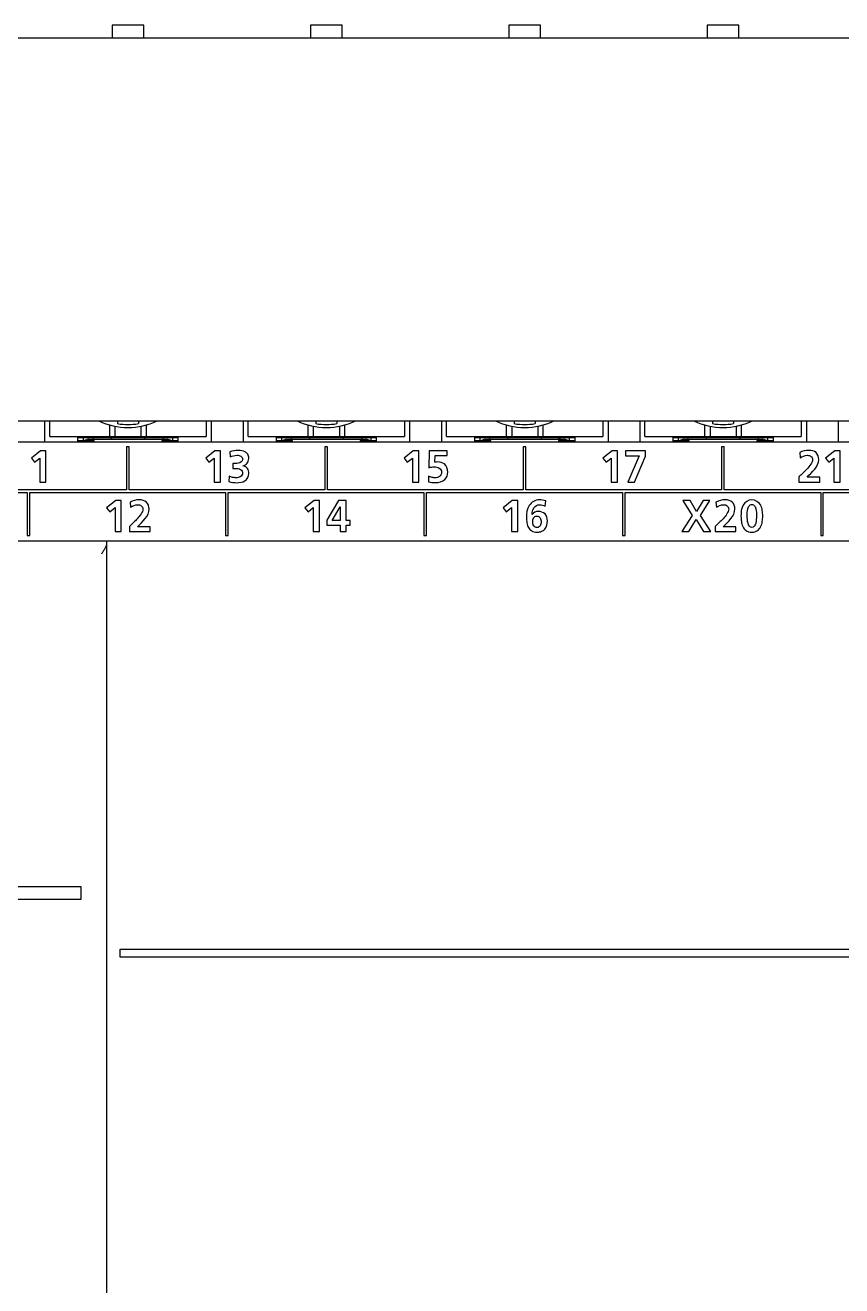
# Model space of a CAD drawing. Header units: millimetres. Extents: x 76 to 206, y 104 to 201.
# Drawn here: x 142.07 to 173.43, y 150.19 to 198.61 of the extents above; entities that cross this region are included whole.
import ezdxf

# ---------------------------------------------------------------- set-up
doc = ezdxf.new("R2010")
doc.units = ezdxf.units.MM
doc.header["$LTSCALE"] = 23.1
doc.layers.get('0').update_dxf_attribs({"linetype": 'CONTINUOUS'})

msp = doc.modelspace()

# ---------------------------------------------------------------- linework, layer by layer
at = {"color": 7, "linetype": 'Continuous'}
for p, q in [((145.404, 198.613), (145.404, 198.113)), ((146.624, 198.613), (145.404, 198.613)), ((146.624, 198.113), (146.624, 198.613)), ((153.024, 198.613), (153.024, 198.113)), ((154.244, 198.613), (153.024, 198.613)), ((154.244, 198.113), (154.244, 198.613)), ((160.644, 198.613), (160.644, 198.113)), ((161.864, 198.613), (160.644, 198.613)), ((161.864, 198.113), (161.864, 198.613)), ((168.264, 198.613), (168.264, 198.113)), ((169.484, 198.613), (168.264, 198.613)), ((169.484, 198.113), (169.484, 198.613)), ((205.809, 198.113), (76.809, 198.113)), ((80.459, 183.413), (202.159, 183.413)), ((142.814, 183.413), (142.814, 182.613)), ((143.014, 182.813), (143.014, 183.413)), ((145.314, 182.813), (145.314, 183.257)), ((145.514, 183.212), (145.514, 182.813)), ((145.614, 183.413), (145.614, 183.309)), ((146.414, 183.413), (146.414, 183.309)), ((146.514, 183.212), (146.514, 182.813)), ((146.714, 183.257), (146.714, 182.813)), ((149.014, 183.413), (149.014, 182.813)), ((149.214, 183.413), (149.214, 182.613)), ((150.434, 183.413), (150.434, 182.613)), ((150.634, 182.813), (150.634, 183.413)), ((152.934, 182.813), (152.934, 183.257)), ((153.134, 183.212), (153.134, 182.813)), ((153.234, 183.413), (153.234, 183.309)), ((154.034, 183.413), (154.034, 183.309)), ((154.134, 183.212), (154.134, 182.813)), ((154.334, 183.257), (154.334, 182.813)), ((156.634, 183.413), (156.634, 182.813)), ((156.834, 183.413), (156.834, 182.613)), ((158.054, 183.413), (158.054, 182.613)), ((158.254, 182.813), (158.254, 183.413)), ((160.554, 182.813), (160.554, 183.257)), ((160.754, 183.212), (160.754, 182.813)), ((160.854, 183.413), (160.854, 183.309)), ((161.654, 183.413), (161.654, 183.309)), ((161.754, 183.212), (161.754, 182.813)), ((161.954, 183.257), (161.954, 182.813)), ((164.254, 183.413), (164.254, 182.813)), ((164.454, 183.413), (164.454, 182.613)), ((165.674, 183.413), (165.674, 182.613)), ((165.874, 182.813), (165.874, 183.413)), ((168.174, 182.813), (168.174, 183.257)), ((168.374, 183.212), (168.374, 182.813)), ((168.474, 183.413), (168.474, 183.309)), ((169.274, 183.413), (169.274, 183.309)), ((169.374, 183.212), (169.374, 182.813)), ((169.574, 183.257), (169.574, 182.813)), ((171.874, 183.413), (171.874, 182.813)), ((172.074, 183.413), (172.074, 182.613)), ((173.294, 183.413), (173.294, 182.613)), ((78.309, 182.613), (204.309, 182.613)), ((143.014, 182.813), (149.014, 182.813)), ((144.094, 182.613), (144.094, 182.813)), ((147.934, 182.763), (144.094, 182.763)), ((144.094, 182.663), (144.714, 182.663)), ((144.289, 182.763), (144.289, 182.663)), ((144.484, 182.713), (144.349, 182.663)), ((144.414, 182.813), (144.414, 182.763)), ((144.484, 182.713), (147.544, 182.713)), ((144.664, 182.763), (144.664, 182.713)), ((144.714, 182.613), (144.714, 182.663)), ((147.314, 182.663), (147.314, 182.613)), ((147.314, 182.663), (147.934, 182.663)), ((147.364, 182.763), (147.364, 182.713)), ((147.679, 182.663), (147.544, 182.713)), ((147.614, 182.763), (147.614, 182.813)), ((147.739, 182.663), (147.739, 182.763)), ((147.934, 182.813), (147.934, 182.613)), ((150.634, 182.813), (156.634, 182.813)), ((151.714, 182.613), (151.714, 182.813)), ((155.554, 182.763), (151.714, 182.763)), ((151.714, 182.663), (152.334, 182.663)), ((151.909, 182.763), (151.909, 182.663)), ((152.104, 182.713), (151.969, 182.663)), ((152.034, 182.813), (152.034, 182.763)), ((152.104, 182.713), (155.164, 182.713)), ((152.284, 182.763), (152.284, 182.713)), ((152.334, 182.613), (152.334, 182.663)), ((154.934, 182.663), (154.934, 182.613)), ((154.934, 182.663), (155.554, 182.663)), ((154.984, 182.763), (154.984, 182.713)), ((155.299, 182.663), (155.164, 182.713)), ((155.234, 182.763), (155.234, 182.813)), ((155.359, 182.663), (155.359, 182.763)), ((155.554, 182.813), (155.554, 182.613)), ((158.254, 182.813), (164.254, 182.813)), ((159.334, 182.613), (159.334, 182.813)), ((163.174, 182.763), (159.334, 182.763)), ((159.334, 182.663), (159.954, 182.663)), ((159.529, 182.763), (159.529, 182.663)), ((159.724, 182.713), (159.589, 182.663)), ((159.654, 182.813), (159.654, 182.763)), ((159.724, 182.713), (162.784, 182.713)), ((159.904, 182.763), (159.904, 182.713)), ((159.954, 182.613), (159.954, 182.663)), ((162.554, 182.663), (162.554, 182.613)), ((162.554, 182.663), (163.174, 182.663)), ((162.559, 182.763), (162.559, 182.713)), ((162.604, 182.763), (162.604, 182.713)), ((162.919, 182.663), (162.784, 182.713)), ((162.854, 182.763), (162.854, 182.813)), ((162.979, 182.663), (162.979, 182.763)), ((163.174, 182.813), (163.174, 182.613)), ((165.874, 182.813), (171.874, 182.813)), ((166.954, 182.613), (166.954, 182.813)), ((170.794, 182.763), (166.954, 182.763)), ((166.954, 182.663), (167.574, 182.663)), ((167.149, 182.763), (167.149, 182.663)), ((167.344, 182.713), (167.209, 182.663)), ((167.274, 182.813), (167.274, 182.763)), ((167.344, 182.713), (170.404, 182.713)), ((167.524, 182.763), (167.524, 182.713)), ((167.574, 182.613), (167.574, 182.663)), ((170.174, 182.663), (170.174, 182.613)), ((170.174, 182.663), (170.794, 182.663)), ((170.224, 182.763), (170.224, 182.713)), ((170.539, 182.663), (170.404, 182.713)), ((170.474, 182.763), (170.474, 182.813)), ((170.599, 182.663), (170.599, 182.763)), ((170.794, 182.813), (170.794, 182.613)), ((142.653, 182.261), (142.303, 181.979)), ((142.866, 182.261), (142.653, 182.261)), ((142.866, 181.062), (142.866, 182.261)), ((145.956, 182.413), (145.956, 180.761)), ((146.056, 182.413), (145.956, 182.413)), ((146.056, 180.761), (146.056, 182.413)), ((149.355, 182.261), (149.004, 181.979)), ((149.567, 182.261), (149.355, 182.261)), ((149.567, 181.062), (149.567, 182.261)), ((149.924, 182.221), (149.938, 182.029)), ((153.576, 182.418), (153.576, 180.761)), ((153.676, 182.418), (153.576, 182.418)), ((153.676, 180.761), (153.676, 182.418)), ((156.973, 182.261), (156.623, 181.979)), ((157.186, 182.261), (156.973, 182.261)), ((157.186, 181.062), (157.186, 182.261)), ((157.582, 182.261), (157.57, 181.617)), ((158.271, 182.261), (157.582, 182.261)), ((157.804, 181.826), (157.809, 182.082)), ((157.809, 182.082), (158.271, 182.082)), ((158.271, 182.082), (158.271, 182.261)), ((161.195, 182.413), (161.195, 180.76)), ((161.295, 182.413), (161.195, 182.413)), ((161.295, 180.76), (161.295, 182.413)), ((164.608, 182.261), (164.257, 181.979)), ((164.821, 182.261), (164.608, 182.261)), ((164.821, 181.062), (164.821, 182.261)), ((165.126, 182.261), (165.126, 182.072)), ((165.899, 182.261), (165.126, 182.261)), ((165.126, 182.072), (165.657, 182.072)), ((165.657, 182.072), (165.212, 181.062)), ((165.899, 182.062), (165.899, 182.261)), ((168.814, 182.413), (168.814, 180.76)), ((168.914, 182.413), (168.814, 182.413)), ((168.914, 180.76), (168.914, 182.413)), ((171.818, 182.196), (171.837, 181.996)), ((173.161, 182.261), (172.811, 181.979)), ((173.374, 182.261), (173.161, 182.261)), ((173.374, 181.062), (173.374, 182.261)), ((142.303, 181.979), (142.423, 181.823)), ((142.423, 181.823), (142.626, 181.988)), ((142.626, 181.988), (142.626, 181.062)), ((149.004, 181.979), (149.124, 181.823)), ((149.124, 181.823), (149.327, 181.988)), ((149.327, 181.988), (149.327, 181.062)), ((150.037, 181.776), (150.037, 181.588)), ((150.147, 181.776), (150.037, 181.776)), ((150.037, 181.588), (150.154, 181.588)), ((156.623, 181.979), (156.743, 181.823)), ((156.743, 181.823), (156.946, 181.988)), ((156.946, 181.988), (156.946, 181.062)), ((164.257, 181.979), (164.378, 181.823)), ((164.378, 181.823), (164.58, 181.988)), ((164.58, 181.988), (164.58, 181.062)), ((165.473, 181.062), (165.899, 182.062)), ((172.811, 181.979), (172.931, 181.823)), ((172.931, 181.823), (173.134, 181.988)), ((173.134, 181.988), (173.134, 181.062)), ((149.9, 181.285), (149.886, 181.081)), ((157.558, 181.291), (157.553, 181.076)), ((171.79, 181.263), (171.79, 181.062)), ((172.587, 181.251), (172.098, 181.251)), ((172.587, 181.062), (172.587, 181.251)), ((134.628, 180.662), (142.147, 180.661)), ((145.956, 180.761), (138.437, 180.761)), ((142.147, 180.661), (142.147, 179.01)), ((142.247, 179.01), (142.247, 180.661)), ((142.247, 180.661), (149.766, 180.661)), ((142.626, 181.062), (142.866, 181.062)), ((153.576, 180.761), (146.056, 180.761)), ((149.327, 181.062), (149.567, 181.062)), ((149.766, 180.661), (149.766, 179.016)), ((149.866, 179.016), (149.866, 180.661)), ((149.866, 180.661), (157.386, 180.661)), ((161.195, 180.76), (153.676, 180.761)), ((156.946, 181.062), (157.186, 181.062)), ((157.386, 180.661), (157.386, 179.016)), ((157.486, 179.016), (157.486, 180.661)), ((157.486, 180.661), (165.009, 180.66)), ((168.814, 180.76), (161.295, 180.76)), ((164.58, 181.062), (164.821, 181.062)), ((165.009, 180.66), (165.009, 179.016)), ((165.108, 179.016), (165.108, 180.66)), ((165.108, 180.66), (172.625, 180.66)), ((165.212, 181.062), (165.473, 181.062)), ((176.433, 180.76), (168.914, 180.76)), ((171.79, 181.062), (172.587, 181.062)), ((172.625, 180.66), (172.625, 179.016)), ((172.724, 179.016), (172.724, 180.66)), ((172.724, 180.66), (180.244, 180.66)), ((173.134, 181.062), (173.374, 181.062)), ((145.545, 180.361), (145.195, 180.08)), ((145.758, 180.361), (145.545, 180.361)), ((145.758, 179.163), (145.758, 180.361)), ((146.097, 180.296), (146.116, 180.096)), ((153.162, 180.361), (152.811, 180.08)), ((153.375, 180.361), (153.162, 180.361)), ((153.375, 179.163), (153.375, 180.361)), ((154.096, 180.361), (153.648, 179.606)), ((154.395, 180.361), (154.096, 180.361)), ((154.395, 179.59), (154.395, 180.361)), ((160.774, 180.361), (160.424, 180.08)), ((160.987, 180.361), (160.774, 180.361)), ((160.987, 179.163), (160.987, 180.361)), ((162.036, 180.145), (162.067, 180.339)), ((167.607, 180.361), (167.328, 180.361)), ((167.328, 180.361), (167.686, 179.786)), ((167.857, 179.934), (167.607, 180.361)), ((168.113, 180.361), (167.857, 179.934)), ((168.01, 179.786), (168.371, 180.361)), ((168.371, 180.361), (168.113, 180.361)), ((168.598, 180.296), (168.617, 180.096)), ((145.195, 180.08), (145.315, 179.923)), ((145.315, 179.923), (145.517, 180.088)), ((145.517, 180.088), (145.517, 179.163)), ((152.811, 180.08), (152.932, 179.923)), ((152.932, 179.923), (153.134, 180.088)), ((153.134, 180.088), (153.134, 179.163)), ((153.864, 179.59), (154.161, 180.11)), ((154.161, 180.11), (154.165, 180.11)), ((154.165, 180.11), (154.165, 179.59)), ((160.424, 180.08), (160.544, 179.923)), ((160.544, 179.923), (160.747, 180.088)), ((160.747, 180.088), (160.747, 179.163)), ((167.686, 179.786), (167.292, 179.163)), ((168.403, 179.163), (168.01, 179.786)), ((145.517, 179.163), (145.758, 179.163)), ((146.069, 179.363), (146.069, 179.163)), ((146.069, 179.163), (146.866, 179.163)), ((146.866, 179.351), (146.377, 179.351)), ((146.866, 179.163), (146.866, 179.351)), ((153.134, 179.163), (153.375, 179.163)), ((153.648, 179.606), (153.648, 179.412)), ((153.648, 179.412), (154.165, 179.412)), ((154.165, 179.59), (153.864, 179.59)), ((154.165, 179.412), (154.165, 179.163)), ((154.165, 179.163), (154.395, 179.163)), ((154.548, 179.59), (154.395, 179.59)), ((154.395, 179.163), (154.395, 179.412)), ((154.395, 179.412), (154.548, 179.412)), ((154.548, 179.412), (154.548, 179.59)), ((160.747, 179.163), (160.987, 179.163)), ((167.292, 179.163), (167.564, 179.163)), ((167.564, 179.163), (167.844, 179.63)), ((167.844, 179.63), (168.12, 179.163)), ((168.12, 179.163), (168.403, 179.163)), ((168.57, 179.363), (168.57, 179.163)), ((168.57, 179.163), (169.367, 179.163)), ((169.367, 179.351), (168.878, 179.351)), ((169.367, 179.163), (169.367, 179.351)), ((104.109, 178.813), (205.809, 178.813)), ((142.147, 179.01), (142.247, 179.01)), ((145.209, 127.413), (145.209, 178.813)), ((149.766, 179.016), (149.866, 179.016)), ((157.386, 179.016), (157.486, 179.016)), ((165.009, 179.016), (165.108, 179.016)), ((172.625, 179.016), (172.724, 179.016)), ((105.209, 165.53), (144.209, 165.53)), ((144.209, 165.53), (144.209, 165.031)), ((144.209, 165.031), (105.209, 165.031)), ((145.709, 162.817), (145.709, 163.117)), ((145.709, 163.117), (200.521, 163.117)), ((200.521, 162.817), (145.709, 162.817))]:
    msp.add_line(p, q, dxfattribs=at)
for centre, radius, start, end in [((146.014, 185.813), 2.65, 244.9812, 295.0188), ((146.014, 185.813), 2.536, 260.9249, 279.0751), ((153.634, 185.813), 2.65, 244.9812, 295.0188), ((153.634, 185.813), 2.536, 260.9249, 279.0751), ((161.254, 185.813), 2.65, 244.9812, 295.0188), ((161.254, 185.813), 2.536, 260.9249, 279.0751), ((168.874, 185.813), 2.65, 244.9812, 295.0188), ((168.874, 185.813), 2.536, 260.9249, 279.0751)]:
    msp.add_arc(centre, radius, start, end, dxfattribs=at)
at = {"color": 40, "linetype": 'Continuous'}
for centre, start, end in [((146.014, 183.113), 207.8245, 212.2388), ((146.014, 183.113), 327.7612, 332.1755), ((153.634, 183.113), 207.8245, 212.2388), ((153.634, 183.113), 327.7612, 332.1755), ((161.254, 183.113), 207.8245, 212.2388), ((161.254, 183.113), 327.7612, 332.1755), ((168.874, 183.113), 207.8245, 212.2388), ((168.874, 183.113), 327.7612, 332.1755)]:
    msp.add_arc(centre, 0.75, start, end, dxfattribs=at)
at = {"color": 7, "linetype": 'Continuous'}
for points in [[(150.259, 182.281), (150.145, 182.281), (150.03, 182.263), (149.924, 182.221)], [(157.914, 181.838), (157.877, 181.838), (157.84, 181.833), (157.804, 181.826)], [(172.098, 181.251), (172.292, 181.442), (172.55, 181.659), (172.55, 181.931)], [(149.886, 181.081), (149.988, 181.052), (150.095, 181.041), (150.2, 181.041)], [(162.067, 180.339), (161.987, 180.367), (161.9, 180.382), (161.814, 180.382)], [(161.827, 180.193), (161.898, 180.193), (161.97, 180.173), (162.036, 180.145)], [(146.377, 179.351), (146.571, 179.542), (146.828, 179.759), (146.828, 180.031)], [(161.777, 179.939), (161.69, 179.939), (161.594, 179.89), (161.545, 179.818)], [(168.878, 179.351), (169.072, 179.542), (169.329, 179.759), (169.329, 180.031)], [(169.978, 179.321), (169.821, 179.321), (169.803, 179.601), (169.803, 179.759)], [(170.157, 179.759), (170.157, 179.601), (170.136, 179.321), (169.978, 179.321)]]:
    msp.add_open_spline(points, degree=3, dxfattribs=at)
for points, knots in [([(149.938, 182.029), (150.021, 182.07), (150.159, 182.104), (150.359, 182.082), (150.413, 181.981), (150.413, 181.934)], [0, 0, 0, 0, 0.49247, 0.753005, 1, 1, 1, 1]), ([(150.43, 181.687), (150.489, 181.709), (150.576, 181.756), (150.644, 181.869), (150.658, 181.967), (150.648, 182.058), (150.608, 182.152), (150.484, 182.26), (150.345, 182.281), (150.259, 182.281)], [0, 0, 0, 0, 0.196408, 0.294946, 0.409503, 0.501531, 0.581125, 0.726459, 1, 1, 1, 1]), ([(171.837, 181.996), (171.919, 182.05), (172.057, 182.113), (172.26, 182.073), (172.338, 181.909), (172.237, 181.727), (172.061, 181.508), (171.891, 181.36), (171.79, 181.263)], [0, 0, 0, 0, 0.204811, 0.303053, 0.398566, 0.533826, 0.706346, 1, 1, 1, 1]), ([(172.55, 181.931), (172.55, 182.025), (172.481, 182.238), (172.14, 182.308), (171.927, 182.251), (171.818, 182.196)], [0, 0, 0, 0, 0.302148, 0.609202, 1, 1, 1, 1]), ([(150.413, 181.934), (150.413, 181.863), (150.288, 181.777), (150.184, 181.776), (150.147, 181.776)], [0, 0, 0, 0, 0.66162, 1, 1, 1, 1]), ([(150.154, 181.588), (150.219, 181.588), (150.352, 181.584), (150.419, 181.455), (150.419, 181.4)], [0, 0, 0, 0, 0.541198, 1, 1, 1, 1]), ([(150.659, 181.399), (150.659, 181.465), (150.628, 181.606), (150.495, 181.675), (150.43, 181.684)], [0, 0, 0, 0, 0.502143, 1, 1, 1, 1]), ([(157.57, 181.617), (157.605, 181.628), (157.676, 181.644), (157.812, 181.655), (157.95, 181.635), (158.046, 181.541), (158.067, 181.442), (158.047, 181.344), (157.984, 181.275), (157.932, 181.252), (157.906, 181.244)], [0, 0, 0, 0, 0.125053, 0.250132, 0.47346, 0.576133, 0.691433, 0.806412, 0.907349, 1, 1, 1, 1]), ([(158.3, 181.448), (158.3, 181.561), (158.224, 181.79), (158.003, 181.838), (157.914, 181.838)], [0, 0, 0, 0, 0.557545, 1, 1, 1, 1]), ([(150.419, 181.4), (150.419, 181.348), (150.333, 181.247), (150.176, 181.223), (150.029, 181.241), (149.942, 181.269), (149.9, 181.285)], [0, 0, 0, 0, 0.263883, 0.544577, 0.775508, 1, 1, 1, 1]), ([(150.2, 181.041), (150.304, 181.041), (150.534, 181.065), (150.659, 181.291), (150.659, 181.399)], [0, 0, 0, 0, 0.490389, 1, 1, 1, 1]), ([(157.553, 181.076), (157.644, 181.054), (157.857, 181.021), (158.207, 181.1), (158.3, 181.345), (158.3, 181.448)], [0, 0, 0, 0, 0.293051, 0.677829, 1, 1, 1, 1]), ([(157.906, 181.244), (157.873, 181.234), (157.789, 181.225), (157.672, 181.244), (157.593, 181.276), (157.558, 181.291)], [0, 0, 0, 0, 0.28396, 0.683215, 1, 1, 1, 1]), ([(146.116, 180.096), (146.197, 180.15), (146.336, 180.214), (146.539, 180.173), (146.616, 180.01), (146.516, 179.827), (146.339, 179.608), (146.17, 179.461), (146.069, 179.363)], [0, 0, 0, 0, 0.204902, 0.303132, 0.398634, 0.53388, 0.706379, 1, 1, 1, 1]), ([(146.828, 180.031), (146.828, 180.126), (146.759, 180.338), (146.419, 180.408), (146.205, 180.351), (146.097, 180.296)], [0, 0, 0, 0, 0.302148, 0.609202, 1, 1, 1, 1]), ([(161.814, 180.382), (161.665, 180.382), (161.344, 180.19), (161.314, 179.786), (161.33, 179.499), (161.385, 179.312), (161.497, 179.194), (161.62, 179.149), (161.699, 179.141), (161.745, 179.142), (161.753, 179.142)], [0, 0, 0, 0, 0.259527, 0.533149, 0.652562, 0.761821, 0.86406, 0.920448, 0.986226, 1, 1, 1, 1]), ([(161.541, 179.822), (161.545, 179.909), (161.568, 180.09), (161.744, 180.193), (161.827, 180.193)], [0, 0, 0, 0, 0.512948, 1, 1, 1, 1]), ([(168.617, 180.096), (168.699, 180.15), (168.837, 180.214), (169.04, 180.173), (169.118, 180.01), (169.017, 179.827), (168.841, 179.608), (168.671, 179.461), (168.57, 179.363)], [0, 0, 0, 0, 0.204902, 0.303132, 0.398634, 0.53388, 0.706379, 1, 1, 1, 1]), ([(169.329, 180.031), (169.329, 180.126), (169.261, 180.338), (168.92, 180.408), (168.707, 180.351), (168.598, 180.296)], [0, 0, 0, 0, 0.302151, 0.609154, 1, 1, 1, 1]), ([(169.978, 180.382), (169.85, 180.382), (169.574, 180.195), (169.562, 179.903), (169.562, 179.759)], [0, 0, 0, 0, 0.470703, 1, 1, 1, 1]), ([(169.803, 179.759), (169.803, 179.852), (169.803, 179.989), (169.855, 180.141), (169.919, 180.195), (169.979, 180.207), (170.038, 180.196), (170.103, 180.141), (170.157, 179.989), (170.157, 179.852), (170.157, 179.759)], [0, 0, 0, 0, 0.267741, 0.38944, 0.442587, 0.49899, 0.556398, 0.61015, 0.732228, 1, 1, 1, 1]), ([(170.397, 179.759), (170.397, 179.83), (170.386, 179.972), (170.325, 180.244), (170.111, 180.382), (169.978, 180.382)], [0, 0, 0, 0, 0.261038, 0.516298, 1, 1, 1, 1]), ([(161.729, 179.321), (161.702, 179.32), (161.652, 179.33), (161.575, 179.402), (161.554, 179.537), (161.573, 179.67), (161.647, 179.749), (161.697, 179.76), (161.724, 179.76)], [0, 0, 0, 0, 0.127504, 0.241475, 0.493179, 0.759166, 0.874498, 1, 1, 1, 1]), ([(161.724, 179.76), (161.75, 179.76), (161.8, 179.749), (161.874, 179.671), (161.896, 179.538), (161.873, 179.407), (161.803, 179.332), (161.754, 179.321), (161.729, 179.321)], [0, 0, 0, 0, 0.126497, 0.244381, 0.510962, 0.762488, 0.877159, 1, 1, 1, 1]), ([(162.127, 179.573), (162.127, 179.666), (162.076, 179.874), (161.87, 179.939), (161.777, 179.939)], [0, 0, 0, 0, 0.501992, 1, 1, 1, 1]), ([(169.562, 179.759), (169.562, 179.691), (169.57, 179.554), (169.617, 179.354), (169.725, 179.21), (169.859, 179.151), (169.976, 179.137), (170.092, 179.15), (170.222, 179.207), (170.333, 179.345), (170.388, 179.546), (170.397, 179.687), (170.397, 179.759)], [0, 0, 0, 0, 0.120609, 0.244442, 0.362375, 0.425928, 0.500318, 0.57088, 0.632309, 0.748142, 0.87233, 1, 1, 1, 1]), ([(161.753, 179.142), (161.776, 179.143), (161.828, 179.148), (161.928, 179.175), (162.09, 179.287), (162.127, 179.464), (162.127, 179.573)], [0, 0, 0, 0, 0.112476, 0.245965, 0.484875, 1, 1, 1, 1]), ([(145.009, 178.313), (145.032, 178.349), (145.076, 178.419), (145.129, 178.507), (145.166, 178.576), (145.188, 178.624), (145.204, 178.67), (145.209, 178.699), (145.209, 178.713)], [0, 0, 0, 0, 0.281956, 0.553515, 0.681183, 0.800236, 0.907508, 1, 1, 1, 1])]:
    msp.add_open_spline(points, degree=3, knots=knots, dxfattribs=at)

doc.saveas('drawing.dxf')
